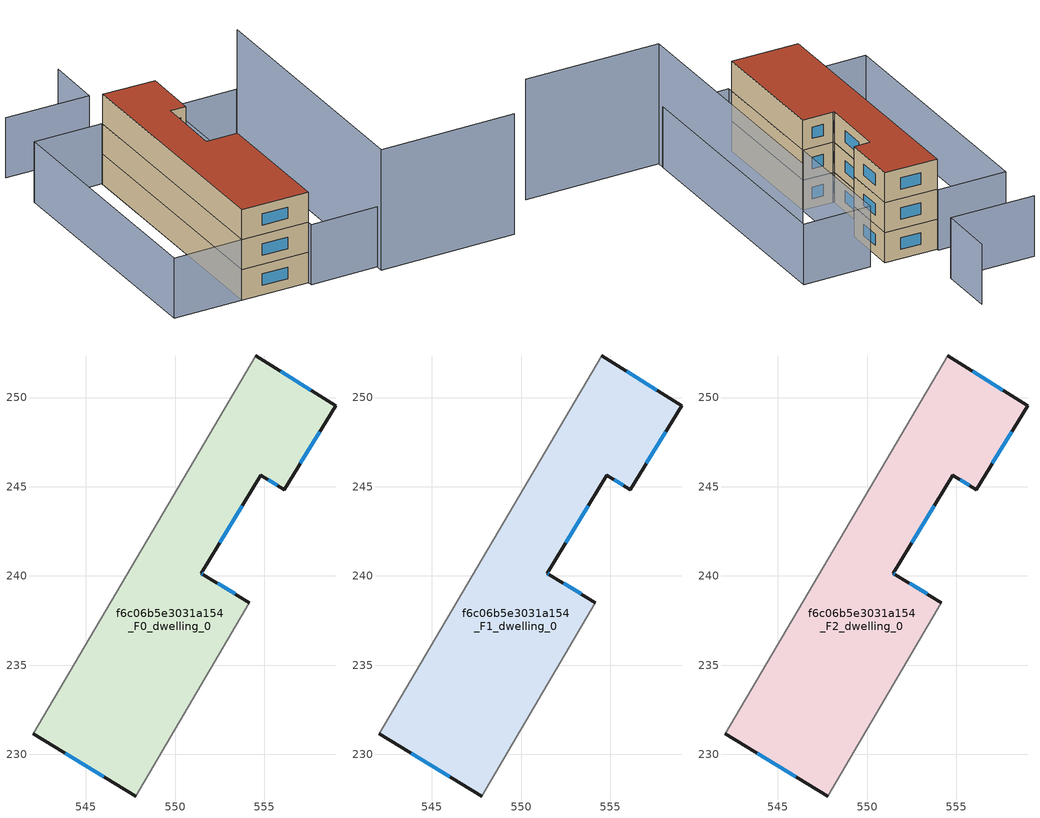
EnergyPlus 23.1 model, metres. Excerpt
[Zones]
f6c06b5e3031a154_F0_dwelling_0
 floor ground (EU_floor_Construction): 559,249.55 556.13,244.84 554.8,245.65 551.46,240.16 551.59,240.07 554.17,238.5 547.79,227.67 542.06,231.15 554.53,252.33 z0
 wall outside (EU_wall_Construction): 554.17,238.5 551.59,240.07 551.46,240.16 554.8,245.65 556.13,244.84 559,249.55 554.53,252.33 / 542.06,231.15 547.79,227.67 z0:3
 wall adiabatic (EU_wall_Construction): 547.79,227.67 554.17,238.5 / 554.53,252.33 542.06,231.15 z0:3
 window (EU_Window_Construction): 552.5,241.87 553.76,243.94 / 551.55,240.1 551.5,240.13 / 553.36,238.99 552.39,239.58 / 543.85,230.07 546,228.75 / 557.61,250.42 555.92,251.46 / 557.02,246.31 558.11,248.08 / 555.22,245.4 555.72,245.09 z0.93:2.07
f6c06b5e3031a154_F1_dwelling_0
 floor to f6c06b5e3031a154_F0_dwelling_0 (EU_floor_Construction): 559,249.55 556.13,244.84 554.8,245.65 551.46,240.16 551.59,240.07 554.17,238.5 547.79,227.67 542.06,231.15 554.53,252.33 z3
 wall outside (EU_wall_Construction): 554.17,238.5 551.59,240.07 551.46,240.16 554.8,245.65 556.13,244.84 559,249.55 554.53,252.33 / 542.06,231.15 547.79,227.67 z3:6
 wall adiabatic (EU_wall_Construction): 547.79,227.67 554.17,238.5 / 554.53,252.33 542.06,231.15 z3:6
 window (EU_Window_Construction): 552.5,241.87 553.76,243.94 / 551.55,240.1 551.5,240.13 / 553.36,238.99 552.39,239.58 / 543.85,230.07 546,228.75 / 557.61,250.42 555.92,251.46 / 557.02,246.31 558.11,248.08 / 555.22,245.4 555.72,245.09 z3.93:5.07
f6c06b5e3031a154_F2_dwelling_0
 floor to f6c06b5e3031a154_F1_dwelling_0 (EU_floor_Construction): 559,249.55 556.13,244.84 554.8,245.65 551.46,240.16 551.59,240.07 554.17,238.5 547.79,227.67 542.06,231.15 554.53,252.33 z6
 wall outside (EU_wall_Construction): 554.17,238.5 551.59,240.07 551.46,240.16 554.8,245.65 556.13,244.84 559,249.55 554.53,252.33 / 542.06,231.15 547.79,227.67 z6:9
 wall adiabatic (EU_wall_Construction): 547.79,227.67 554.17,238.5 / 554.53,252.33 542.06,231.15 z6:9
 window (EU_Window_Construction): 552.5,241.87 553.76,243.94 / 551.55,240.1 551.5,240.13 / 553.36,238.99 552.39,239.58 / 543.85,230.07 546,228.75 / 557.61,250.42 555.92,251.46 / 557.02,246.31 558.11,248.08 / 555.22,245.4 555.72,245.09 z6.93:8.07
 roof outside (EU_roof_Construction): 547.79,227.67 554.17,238.5 551.59,240.07 551.46,240.16 554.8,245.65 556.13,244.84 559,249.55 554.53,252.33 542.06,231.15 z9
shading: 561.43,260.76 558.55,255.98 / 558.55,255.98 551.37,260.31 / 565.99,245.38 553.32,223.86 / 553.32,223.86 547.55,227.26 / 547.55,227.26 560.22,248.78 / 560.22,248.78 565.99,245.38 / 554.61,252.47 542.06,231.15 / 542.06,231.15 536.19,234.61 / 536.19,234.61 548.74,255.92 / 548.74,255.92 554.61,252.47 z0:6; 564.52,216.45 552.97,223.25 / 552.97,223.25 565.92,245.26 z0:12
[Building]
EU S2 Campaign: North Axis=0; Terrain=City; Solar Distribution=FullExterior
[Site:Location]
Montreal-Trudeau.Intl.AP: Latitude=45.4667; Longitude=-73.75; Time Zone=-5; Elevation=36
[SizingPeriod:WeatherFileDays]
AnnualSizingPeriod: Begin Month=1; Begin Day of Month=1; End Month=12; End Day of Month=31; Day of Week for Start Day=Monday; Use Weather File Daylight Saving Period=No; Use Weather File Rain and Snow Indicators=No
[MATERIAL]
EU_InternalMass_Material: Roughness=MediumRough; Thickness=0.1; Conductivity=1; Density=1800; Specific Heat=900; Thermal Absorptance=0.9; Solar Absorptance=0.7; Visible Absorptance=0.7
[MATERIAL:NOMASS] Roughness=MediumRough; Thermal Absorptance=0.9; Solar Absorptance=0.7; Visible Absorptance=0.7
Name | Thermal Resistance
EU_wall_NoMass; EU_floor_NoMass | 1.36485
EU_roof_NoMass | 2.55992
[WINDOWMATERIAL:SIMPLEGLAZINGSYSTEM]
EU_Window_SimpleGlazing: UFactor=3.92339; Solar Heat Gain Coefficient=0.8; Visible Transmittance=0.8
[CONSTRUCTION]
EU_wall_Construction: EU_wall_NoMass
EU_roof_Construction: EU_roof_NoMass
EU_floor_Construction: EU_floor_NoMass
EU_Window_Construction: EU_Window_SimpleGlazing
EU_InternalMass_Construction: EU_InternalMass_Material
[ZONE] Type=1; Multiplier=1; Ceiling Height=autocalculate; Volume=408.79; Floor Area=autocalculate; Part of Total Floor Area=Yes
f6c06b5e3031a154_F0_dwelling_0; f6c06b5e3031a154_F1_dwelling_0; f6c06b5e3031a154_F2_dwelling_0
[INTERNALMASS] Construction=EU_InternalMass_Construction; Surface Area=136.263
Name | Zone or ZoneList
f6c06b5e3031a154_F0_dwelling_0_EU_InternalMass | f6c06b5e3031a154_F0_dwelling_0
f6c06b5e3031a154_F1_dwelling_0_EU_InternalMass | f6c06b5e3031a154_F1_dwelling_0
f6c06b5e3031a154_F2_dwelling_0_EU_InternalMass | f6c06b5e3031a154_F2_dwelling_0
[OTHEREQUIPMENT] Fuel Type=Electricity; Design Level Calculation Method=Watts/Area; Power per Zone Floor Area=1; Fraction Latent=0; Fraction Radiant=0; Fraction Lost=0; Carbon Dioxide Generation Rate=0; EndUse Subcategory=EU_Step8_InternalGains
Name | Zone or ZoneList or Space or SpaceList | Schedule
EU_Step8_InternalGain_f6c06b5e3031a154_F0_dwelling_0_f000 | f6c06b5e3031a154_F0_dwelling_0 | EU_Step8_GainSchedule_f6c06b5e3031a154_F0_dwelling_0_f000
EU_Step8_InternalGain_f6c06b5e3031a154_F1_dwelling_0_f000 | f6c06b5e3031a154_F1_dwelling_0 | EU_Step8_GainSchedule_f6c06b5e3031a154_F1_dwelling_0_f000
EU_Step8_InternalGain_f6c06b5e3031a154_F2_dwelling_0_f000 | f6c06b5e3031a154_F2_dwelling_0 | EU_Step8_GainSchedule_f6c06b5e3031a154_F2_dwelling_0_f000
[ZONEVENTILATION:DESIGNFLOWRATE] Schedule=EU_AlwaysOn; Design Flow Rate Calculation Method=AirChanges/Hour; Air Changes per Hour=0.860309; Ventilation Type=Natural; Fan Pressure Rise=0; Fan Total Efficiency=1; Constant Term Coefficient=1; Temperature Term Coefficient=0; Velocity Term Coefficient=0; Velocity Squared Term Coefficient=0; Minimum Indoor Temperature=-100; Maximum Indoor Temperature=100; Delta Temperature=-100; Minimum Outdoor Temperature=-100; Maximum Outdoor Temperature=100; Maximum Wind Speed=40
Name | Zone or ZoneList or Space or SpaceList
EU_ConstantAir_f6c06b5e3031a154_F0_dwelling_0 | f6c06b5e3031a154_F0_dwelling_0
EU_ConstantAir_f6c06b5e3031a154_F1_dwelling_0 | f6c06b5e3031a154_F1_dwelling_0
EU_ConstantAir_f6c06b5e3031a154_F2_dwelling_0 | f6c06b5e3031a154_F2_dwelling_0
[HVACTEMPLATE:THERMOSTAT] Constant Heating Setpoint=20; Constant Cooling Setpoint=50
EU_HeatOnly_f6c06b5e3031a154_F0_dwelling_0; EU_HeatOnly_f6c06b5e3031a154_F1_dwelling_0; EU_HeatOnly_f6c06b5e3031a154_F2_dwelling_0
[HVACTEMPLATE:ZONE:IDEALLOADSAIRSYSTEM] System Availability Schedule=EU_AlwaysOn; Maximum Heating Supply Air Temperature=50; Minimum Cooling Supply Air Temperature=13; Maximum Heating Supply Air Humidity Ratio=0.0156; Minimum Cooling Supply Air Humidity Ratio=0.0077; Heating Limit=NoLimit; Cooling Limit=NoLimit; Heating Availability Schedule=EU_AlwaysOn; Cooling Availability Schedule=EU_CoolingOff; Dehumidification Control Type=ConstantSensibleHeatRatio; Cooling Sensible Heat Ratio=0.7; Dehumidification Setpoint=60; Humidification Control Type=None; Humidification Setpoint=30; Outdoor Air Method=None; Outdoor Air Flow Rate per Person=0.00944; Outdoor Air Flow Rate per Zone Floor Area=0; Outdoor Air Flow Rate per Zone=0; Demand Controlled Ventilation Type=None; Outdoor Air Economizer Type=NoEconomizer; Heat Recovery Type=None; Sensible Heat Recovery Effectiveness=0.7; Latent Heat Recovery Effectiveness=0.65
Name | Template Thermostat
f6c06b5e3031a154_F0_dwelling_0 | EU_HeatOnly_f6c06b5e3031a154_F0_dwelling_0
f6c06b5e3031a154_F1_dwelling_0 | EU_HeatOnly_f6c06b5e3031a154_F1_dwelling_0
f6c06b5e3031a154_F2_dwelling_0 | EU_HeatOnly_f6c06b5e3031a154_F2_dwelling_0
[SIZING:ZONE] Zone Cooling Design Supply Air Temperature Input Method=SupplyAirTemperature; Zone Cooling Design Supply Air Temperature=13; Zone Heating Design Supply Air Temperature Input Method=SupplyAirTemperature; Zone Heating Design Supply Air Temperature=50; Zone Cooling Design Supply Air Humidity Ratio=0.008; Zone Heating Design Supply Air Humidity Ratio=0.008; Cooling Design Air Flow Method=DesignDay; Cooling Design Air Flow Rate=0; Cooling Minimum Air Flow per Zone Floor Area=0.000762; Cooling Minimum Air Flow=0; Cooling Minimum Air Flow Fraction=0.2; Heating Design Air Flow Method=DesignDay; Heating Design Air Flow Rate=0; Heating Maximum Air Flow per Zone Floor Area=0.002032; Heating Maximum Air Flow=0.141576; Heating Maximum Air Flow Fraction=0.3; Account for Dedicated Outdoor Air System=No; Dedicated Outdoor Air System Control Strategy=NeutralSupplyAir; Dedicated Outdoor Air Low Setpoint Temperature for Design=autosize; Dedicated Outdoor Air High Setpoint Temperature for Design=autosize; Zone Load Sizing Method=Sensible Load Only No Latent Load; Zone Latent Cooling Design Supply Air Humidity Ratio Input Method=HumidityRatioDifference; Zone Cooling Design Supply Air Humidity Ratio Difference=0.005; Zone Latent Heating Design Supply Air Humidity Ratio Input Method=HumidityRatioDifference; Zone Humidification Design Supply Air Humidity Ratio Difference=0.005
f6c06b5e3031a154_F0_dwelling_0; f6c06b5e3031a154_F1_dwelling_0; f6c06b5e3031a154_F2_dwelling_0
[SCHEDULE:CONSTANT]
Name | Hourly Value
EU_AlwaysOn | 1
EU_CoolingOff | 0
[SCHEDULE:FILE] Column Number=1; Rows to Skip at Top=0; Number of Hours of Data=8760; Column Separator=Comma; Interpolate to Timestep=No; Minutes per Item=60; Adjust Schedule for Daylight Savings=Yes
Name | File
EU_Step8_GainSchedule_f6c06b5e3031a154_F0_dwelling_0_f000 | ../../schedules/f6c06b5e3031a154/f6c06b5e3031a154_F0_dwelling_0_f000_gain.csv
EU_Step8_GainSchedule_f6c06b5e3031a154_F1_dwelling_0_f000 | ../../schedules/f6c06b5e3031a154/f6c06b5e3031a154_F1_dwelling_0_f000_gain.csv
EU_Step8_GainSchedule_f6c06b5e3031a154_F2_dwelling_0_f000 | ../../schedules/f6c06b5e3031a154/f6c06b5e3031a154_F2_dwelling_0_f000_gain.csv
